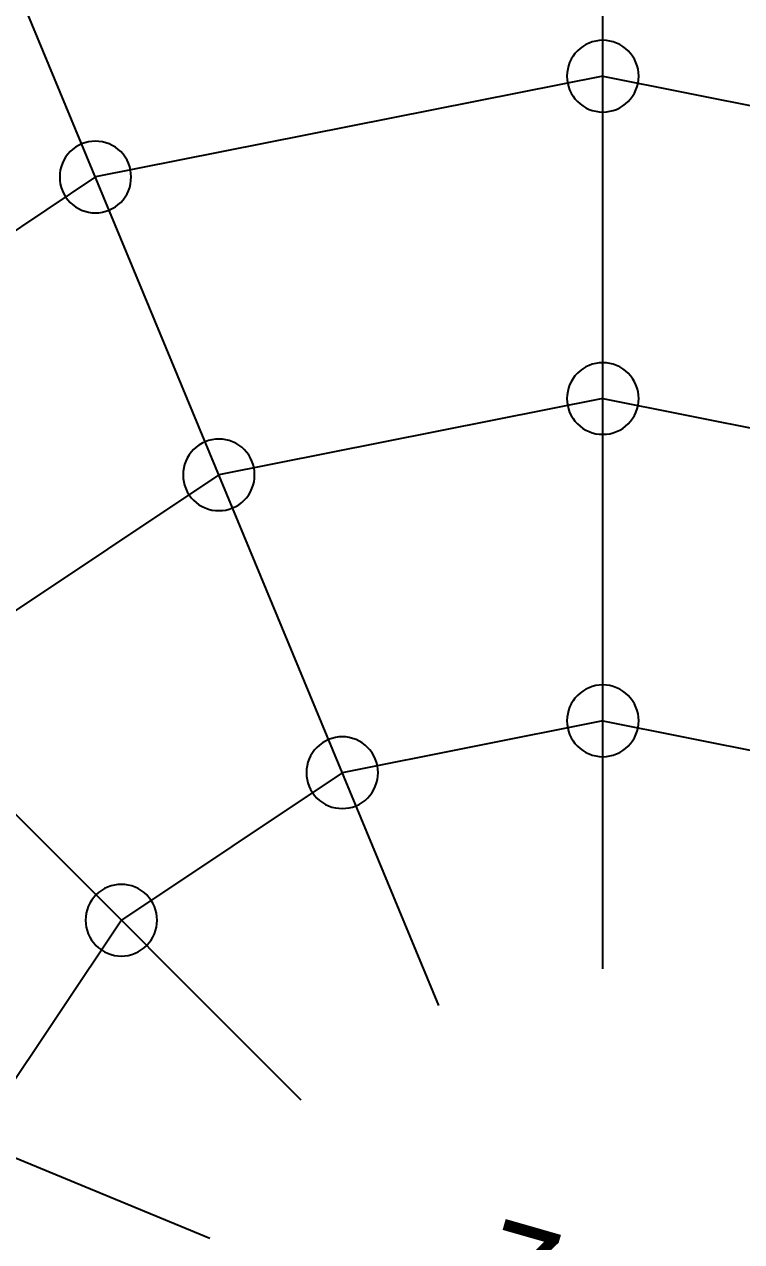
# Model space of a CAD drawing. Header units: metres. Extents: x 0 to 420, y 0 to 297.
# Drawn here: x 125.1 to 154.5, y 178.2 to 228.3 of the extents above; entities that cross this region are included whole.
import ezdxf

# ---------------------------------------------------------------- set-up
doc = ezdxf.new("R2010")
doc.units = ezdxf.units.M

msp = doc.modelspace()

# ---------------------------------------------------------------- linework, layer by layer
for p, q in [((148.83, 189.44), (148.83, 276.95)), ((148.83, 189.44), (148.83, 276.95)), ((142.09, 187.94), (108.54, 268.94)), ((142.09, 187.94), (108.54, 268.94)), ((142.09, 187.94), (108.54, 268.94)), ((142.09, 187.94), (108.54, 268.94)), ((136.44, 184.05), (74.38, 246.11)), ((136.44, 184.05), (74.38, 246.11)), ((148.83, 226.15), (127.98, 222.01)), ((148.83, 226.15), (127.98, 222.01)), ((148.83, 226.15), (169.69, 222.01)), ((127.98, 222.01), (110.3, 210.19)), ((127.98, 222.01), (110.3, 210.19)), ((148.83, 212.9), (133.05, 209.76)), ((148.83, 212.9), (133.05, 209.76)), ((148.83, 212.9), (164.61, 209.76)), ((132.68, 178.35), (51.56, 211.95)), ((132.68, 178.35), (51.56, 211.95)), ((133.05, 209.76), (119.67, 200.82)), ((133.05, 209.76), (119.67, 200.82)), ((148.83, 199.64), (138.12, 197.51)), ((148.83, 199.64), (138.12, 197.51)), ((148.83, 199.64), (159.54, 197.51)), ((138.12, 197.51), (129.05, 191.45)), ((138.12, 197.51), (129.05, 191.45)), ((129.05, 191.45), (122.98, 182.37)), ((129.05, 191.45), (122.98, 182.37))]:
    msp.add_line(p, q)
for points in [[(150.31, 226.15), (150.3, 226.3), (150.28, 226.44), (150.24, 226.58), (150.19, 226.72), (150.13, 226.85), (150.06, 226.97), (149.97, 227.09), (149.87, 227.19), (149.77, 227.29), (149.65, 227.38), (149.53, 227.45), (149.4, 227.51), (149.26, 227.56), (149.12, 227.6), (148.98, 227.62), (148.83, 227.63), (148.69, 227.62), (148.54, 227.6), (148.4, 227.56), (148.27, 227.51), (148.14, 227.45), (148.01, 227.38), (147.9, 227.29), (147.79, 227.19), (147.69, 227.09), (147.61, 226.97), (147.53, 226.85), (147.47, 226.72), (147.42, 226.58), (147.39, 226.44), (147.37, 226.3), (147.36, 226.15), (147.37, 226.01), (147.39, 225.87), (147.42, 225.73), (147.47, 225.59), (147.53, 225.46), (147.61, 225.33), (147.69, 225.22), (147.79, 225.11), (147.9, 225.01), (148.01, 224.93), (148.14, 224.85), (148.27, 224.79), (148.4, 224.74), (148.54, 224.71), (148.69, 224.69), (148.83, 224.68), (148.98, 224.69), (149.12, 224.71), (149.26, 224.74), (149.4, 224.79), (149.53, 224.85), (149.65, 224.93), (149.77, 225.01), (149.87, 225.11), (149.97, 225.22), (150.06, 225.33), (150.13, 225.46), (150.19, 225.59), (150.24, 225.73), (150.28, 225.87), (150.3, 226.01), (150.31, 226.15)], [(150.31, 226.15), (150.3, 226.3), (150.28, 226.44), (150.24, 226.58), (150.19, 226.72), (150.13, 226.85), (150.06, 226.97), (149.97, 227.09), (149.87, 227.19), (149.77, 227.29), (149.65, 227.38), (149.53, 227.45), (149.4, 227.51), (149.26, 227.56), (149.12, 227.6), (148.98, 227.62), (148.83, 227.63), (148.69, 227.62), (148.54, 227.6), (148.4, 227.56), (148.27, 227.51), (148.14, 227.45), (148.01, 227.38), (147.9, 227.29), (147.79, 227.19), (147.69, 227.09), (147.61, 226.97), (147.53, 226.85), (147.47, 226.72), (147.42, 226.58), (147.39, 226.44), (147.37, 226.3), (147.36, 226.15), (147.37, 226.01), (147.39, 225.87), (147.42, 225.73), (147.47, 225.59), (147.53, 225.46), (147.61, 225.33), (147.69, 225.22), (147.79, 225.11), (147.9, 225.01), (148.01, 224.93), (148.14, 224.85), (148.27, 224.79), (148.4, 224.74), (148.54, 224.71), (148.69, 224.69), (148.83, 224.68), (148.98, 224.69), (149.12, 224.71), (149.26, 224.74), (149.4, 224.79), (149.53, 224.85), (149.65, 224.93), (149.77, 225.01), (149.87, 225.11), (149.97, 225.22), (150.06, 225.33), (150.13, 225.46), (150.19, 225.59), (150.24, 225.73), (150.28, 225.87), (150.3, 226.01), (150.31, 226.15)], [(150.31, 226.15), (150.3, 226.3), (150.28, 226.44), (150.24, 226.58), (150.19, 226.72), (150.13, 226.85), (150.06, 226.97), (149.97, 227.09), (149.87, 227.19), (149.77, 227.29), (149.65, 227.38), (149.53, 227.45), (149.4, 227.51), (149.26, 227.56), (149.12, 227.6), (148.98, 227.62), (148.83, 227.63), (148.69, 227.62), (148.54, 227.6), (148.4, 227.56), (148.27, 227.51), (148.14, 227.45), (148.01, 227.38), (147.9, 227.29), (147.79, 227.19), (147.69, 227.09), (147.61, 226.97), (147.53, 226.85), (147.47, 226.72), (147.42, 226.58), (147.39, 226.44), (147.37, 226.3), (147.36, 226.15), (147.37, 226.01), (147.39, 225.87), (147.42, 225.73), (147.47, 225.59), (147.53, 225.46), (147.61, 225.33), (147.69, 225.22), (147.79, 225.11), (147.9, 225.01), (148.01, 224.93), (148.14, 224.85), (148.27, 224.79), (148.4, 224.74), (148.54, 224.71), (148.69, 224.69), (148.83, 224.68), (148.98, 224.69), (149.12, 224.71), (149.26, 224.74), (149.4, 224.79), (149.53, 224.85), (149.65, 224.93), (149.77, 225.01), (149.87, 225.11), (149.97, 225.22), (150.06, 225.33), (150.13, 225.46), (150.19, 225.59), (150.24, 225.73), (150.28, 225.87), (150.3, 226.01), (150.31, 226.15)], [(150.31, 226.15), (150.3, 226.3), (150.28, 226.44), (150.24, 226.58), (150.19, 226.72), (150.13, 226.85), (150.06, 226.97), (149.97, 227.09), (149.87, 227.19), (149.77, 227.29), (149.65, 227.38), (149.53, 227.45), (149.4, 227.51), (149.26, 227.56), (149.12, 227.6), (148.98, 227.62), (148.83, 227.63), (148.69, 227.62), (148.54, 227.6), (148.4, 227.56), (148.27, 227.51), (148.14, 227.45), (148.01, 227.38), (147.9, 227.29), (147.79, 227.19), (147.69, 227.09), (147.61, 226.97), (147.53, 226.85), (147.47, 226.72), (147.42, 226.58), (147.39, 226.44), (147.37, 226.3), (147.36, 226.15), (147.37, 226.01), (147.39, 225.87), (147.42, 225.73), (147.47, 225.59), (147.53, 225.46), (147.61, 225.33), (147.69, 225.22), (147.79, 225.11), (147.9, 225.01), (148.01, 224.93), (148.14, 224.85), (148.27, 224.79), (148.4, 224.74), (148.54, 224.71), (148.69, 224.69), (148.83, 224.68), (148.98, 224.69), (149.12, 224.71), (149.26, 224.74), (149.4, 224.79), (149.53, 224.85), (149.65, 224.93), (149.77, 225.01), (149.87, 225.11), (149.97, 225.22), (150.06, 225.33), (150.13, 225.46), (150.19, 225.59), (150.24, 225.73), (150.28, 225.87), (150.3, 226.01), (150.31, 226.15)], [(129.45, 222.01), (129.44, 222.15), (129.42, 222.29), (129.39, 222.43), (129.34, 222.57), (129.28, 222.7), (129.2, 222.82), (129.12, 222.94), (129.02, 223.05), (128.91, 223.14), (128.8, 223.23), (128.67, 223.3), (128.54, 223.37), (128.41, 223.41), (128.27, 223.45), (128.12, 223.47), (127.98, 223.48), (127.83, 223.47), (127.69, 223.45), (127.55, 223.41), (127.41, 223.37), (127.28, 223.3), (127.16, 223.23), (127.04, 223.14), (126.94, 223.05), (126.84, 222.94), (126.75, 222.82), (126.68, 222.7), (126.62, 222.57), (126.57, 222.43), (126.53, 222.29), (126.51, 222.15), (126.51, 222.01), (126.51, 221.86), (126.53, 221.72), (126.57, 221.58), (126.62, 221.44), (126.68, 221.31), (126.75, 221.19), (126.84, 221.07), (126.94, 220.96), (127.04, 220.87), (127.16, 220.78), (127.28, 220.71), (127.41, 220.64), (127.55, 220.6), (127.69, 220.56), (127.83, 220.54), (127.98, 220.53), (128.12, 220.54), (128.27, 220.56), (128.41, 220.6), (128.54, 220.64), (128.67, 220.71), (128.8, 220.78), (128.91, 220.87), (129.02, 220.96), (129.12, 221.07), (129.2, 221.19), (129.28, 221.31), (129.34, 221.44), (129.39, 221.58), (129.42, 221.72), (129.44, 221.86), (129.45, 222.01)], [(129.45, 222.01), (129.44, 222.15), (129.42, 222.29), (129.39, 222.43), (129.34, 222.57), (129.28, 222.7), (129.2, 222.82), (129.12, 222.94), (129.02, 223.05), (128.91, 223.14), (128.8, 223.23), (128.67, 223.3), (128.54, 223.37), (128.41, 223.41), (128.27, 223.45), (128.12, 223.47), (127.98, 223.48), (127.83, 223.47), (127.69, 223.45), (127.55, 223.41), (127.41, 223.37), (127.28, 223.3), (127.16, 223.23), (127.04, 223.14), (126.94, 223.05), (126.84, 222.94), (126.75, 222.82), (126.68, 222.7), (126.62, 222.57), (126.57, 222.43), (126.53, 222.29), (126.51, 222.15), (126.51, 222.01), (126.51, 221.86), (126.53, 221.72), (126.57, 221.58), (126.62, 221.44), (126.68, 221.31), (126.75, 221.19), (126.84, 221.07), (126.94, 220.96), (127.04, 220.87), (127.16, 220.78), (127.28, 220.71), (127.41, 220.64), (127.55, 220.6), (127.69, 220.56), (127.83, 220.54), (127.98, 220.53), (128.12, 220.54), (128.27, 220.56), (128.41, 220.6), (128.54, 220.64), (128.67, 220.71), (128.8, 220.78), (128.91, 220.87), (129.02, 220.96), (129.12, 221.07), (129.2, 221.19), (129.28, 221.31), (129.34, 221.44), (129.39, 221.58), (129.42, 221.72), (129.44, 221.86), (129.45, 222.01)], [(129.45, 222.01), (129.44, 222.15), (129.42, 222.29), (129.39, 222.43), (129.34, 222.57), (129.28, 222.7), (129.2, 222.82), (129.12, 222.94), (129.02, 223.05), (128.91, 223.14), (128.8, 223.23), (128.67, 223.3), (128.54, 223.37), (128.41, 223.41), (128.27, 223.45), (128.12, 223.47), (127.98, 223.48), (127.83, 223.47), (127.69, 223.45), (127.55, 223.41), (127.41, 223.37), (127.28, 223.3), (127.16, 223.23), (127.04, 223.14), (126.94, 223.05), (126.84, 222.94), (126.75, 222.82), (126.68, 222.7), (126.62, 222.57), (126.57, 222.43), (126.53, 222.29), (126.51, 222.15), (126.51, 222.01), (126.51, 221.86), (126.53, 221.72), (126.57, 221.58), (126.62, 221.44), (126.68, 221.31), (126.75, 221.19), (126.84, 221.07), (126.94, 220.96), (127.04, 220.87), (127.16, 220.78), (127.28, 220.71), (127.41, 220.64), (127.55, 220.6), (127.69, 220.56), (127.83, 220.54), (127.98, 220.53), (128.12, 220.54), (128.27, 220.56), (128.41, 220.6), (128.54, 220.64), (128.67, 220.71), (128.8, 220.78), (128.91, 220.87), (129.02, 220.96), (129.12, 221.07), (129.2, 221.19), (129.28, 221.31), (129.34, 221.44), (129.39, 221.58), (129.42, 221.72), (129.44, 221.86), (129.45, 222.01)], [(129.45, 222.01), (129.44, 222.15), (129.42, 222.29), (129.39, 222.43), (129.34, 222.57), (129.28, 222.7), (129.2, 222.82), (129.12, 222.94), (129.02, 223.05), (128.91, 223.14), (128.8, 223.23), (128.67, 223.3), (128.54, 223.37), (128.41, 223.41), (128.27, 223.45), (128.12, 223.47), (127.98, 223.48), (127.83, 223.47), (127.69, 223.45), (127.55, 223.41), (127.41, 223.37), (127.28, 223.3), (127.16, 223.23), (127.04, 223.14), (126.94, 223.05), (126.84, 222.94), (126.75, 222.82), (126.68, 222.7), (126.62, 222.57), (126.57, 222.43), (126.53, 222.29), (126.51, 222.15), (126.51, 222.01), (126.51, 221.86), (126.53, 221.72), (126.57, 221.58), (126.62, 221.44), (126.68, 221.31), (126.75, 221.19), (126.84, 221.07), (126.94, 220.96), (127.04, 220.87), (127.16, 220.78), (127.28, 220.71), (127.41, 220.64), (127.55, 220.6), (127.69, 220.56), (127.83, 220.54), (127.98, 220.53), (128.12, 220.54), (128.27, 220.56), (128.41, 220.6), (128.54, 220.64), (128.67, 220.71), (128.8, 220.78), (128.91, 220.87), (129.02, 220.96), (129.12, 221.07), (129.2, 221.19), (129.28, 221.31), (129.34, 221.44), (129.39, 221.58), (129.42, 221.72), (129.44, 221.86), (129.45, 222.01)], [(129.45, 222.01), (129.44, 222.15), (129.42, 222.29), (129.39, 222.43), (129.34, 222.57), (129.28, 222.7), (129.2, 222.82), (129.12, 222.94), (129.02, 223.05), (128.91, 223.14), (128.8, 223.23), (128.67, 223.3), (128.54, 223.37), (128.41, 223.41), (128.27, 223.45), (128.12, 223.47), (127.98, 223.48), (127.83, 223.47), (127.69, 223.45), (127.55, 223.41), (127.41, 223.37), (127.28, 223.3), (127.16, 223.23), (127.04, 223.14), (126.94, 223.05), (126.84, 222.94), (126.75, 222.82), (126.68, 222.7), (126.62, 222.57), (126.57, 222.43), (126.53, 222.29), (126.51, 222.15), (126.51, 222.01), (126.51, 221.86), (126.53, 221.72), (126.57, 221.58), (126.62, 221.44), (126.68, 221.31), (126.75, 221.19), (126.84, 221.07), (126.94, 220.96), (127.04, 220.87), (127.16, 220.78), (127.28, 220.71), (127.41, 220.64), (127.55, 220.6), (127.69, 220.56), (127.83, 220.54), (127.98, 220.53), (128.12, 220.54), (128.27, 220.56), (128.41, 220.6), (128.54, 220.64), (128.67, 220.71), (128.8, 220.78), (128.91, 220.87), (129.02, 220.96), (129.12, 221.07), (129.2, 221.19), (129.28, 221.31), (129.34, 221.44), (129.39, 221.58), (129.42, 221.72), (129.44, 221.86), (129.45, 222.01)], [(129.45, 222.01), (129.44, 222.15), (129.42, 222.29), (129.39, 222.43), (129.34, 222.57), (129.28, 222.7), (129.2, 222.82), (129.12, 222.94), (129.02, 223.05), (128.91, 223.14), (128.8, 223.23), (128.67, 223.3), (128.54, 223.37), (128.41, 223.41), (128.27, 223.45), (128.12, 223.47), (127.98, 223.48), (127.83, 223.47), (127.69, 223.45), (127.55, 223.41), (127.41, 223.37), (127.28, 223.3), (127.16, 223.23), (127.04, 223.14), (126.94, 223.05), (126.84, 222.94), (126.75, 222.82), (126.68, 222.7), (126.62, 222.57), (126.57, 222.43), (126.53, 222.29), (126.51, 222.15), (126.51, 222.01), (126.51, 221.86), (126.53, 221.72), (126.57, 221.58), (126.62, 221.44), (126.68, 221.31), (126.75, 221.19), (126.84, 221.07), (126.94, 220.96), (127.04, 220.87), (127.16, 220.78), (127.28, 220.71), (127.41, 220.64), (127.55, 220.6), (127.69, 220.56), (127.83, 220.54), (127.98, 220.53), (128.12, 220.54), (128.27, 220.56), (128.41, 220.6), (128.54, 220.64), (128.67, 220.71), (128.8, 220.78), (128.91, 220.87), (129.02, 220.96), (129.12, 221.07), (129.2, 221.19), (129.28, 221.31), (129.34, 221.44), (129.39, 221.58), (129.42, 221.72), (129.44, 221.86), (129.45, 222.01)], [(129.45, 222.01), (129.44, 222.15), (129.42, 222.29), (129.39, 222.43), (129.34, 222.57), (129.28, 222.7), (129.2, 222.82), (129.12, 222.94), (129.02, 223.05), (128.91, 223.14), (128.8, 223.23), (128.67, 223.3), (128.54, 223.37), (128.41, 223.41), (128.27, 223.45), (128.12, 223.47), (127.98, 223.48), (127.83, 223.47), (127.69, 223.45), (127.55, 223.41), (127.41, 223.37), (127.28, 223.3), (127.16, 223.23), (127.04, 223.14), (126.94, 223.05), (126.84, 222.94), (126.75, 222.82), (126.68, 222.7), (126.62, 222.57), (126.57, 222.43), (126.53, 222.29), (126.51, 222.15), (126.51, 222.01), (126.51, 221.86), (126.53, 221.72), (126.57, 221.58), (126.62, 221.44), (126.68, 221.31), (126.75, 221.19), (126.84, 221.07), (126.94, 220.96), (127.04, 220.87), (127.16, 220.78), (127.28, 220.71), (127.41, 220.64), (127.55, 220.6), (127.69, 220.56), (127.83, 220.54), (127.98, 220.53), (128.12, 220.54), (128.27, 220.56), (128.41, 220.6), (128.54, 220.64), (128.67, 220.71), (128.8, 220.78), (128.91, 220.87), (129.02, 220.96), (129.12, 221.07), (129.2, 221.19), (129.28, 221.31), (129.34, 221.44), (129.39, 221.58), (129.42, 221.72), (129.44, 221.86), (129.45, 222.01)], [(129.45, 222.01), (129.44, 222.15), (129.42, 222.29), (129.39, 222.43), (129.34, 222.57), (129.28, 222.7), (129.2, 222.82), (129.12, 222.94), (129.02, 223.05), (128.91, 223.14), (128.8, 223.23), (128.67, 223.3), (128.54, 223.37), (128.41, 223.41), (128.27, 223.45), (128.12, 223.47), (127.98, 223.48), (127.83, 223.47), (127.69, 223.45), (127.55, 223.41), (127.41, 223.37), (127.28, 223.3), (127.16, 223.23), (127.04, 223.14), (126.94, 223.05), (126.84, 222.94), (126.75, 222.82), (126.68, 222.7), (126.62, 222.57), (126.57, 222.43), (126.53, 222.29), (126.51, 222.15), (126.51, 222.01), (126.51, 221.86), (126.53, 221.72), (126.57, 221.58), (126.62, 221.44), (126.68, 221.31), (126.75, 221.19), (126.84, 221.07), (126.94, 220.96), (127.04, 220.87), (127.16, 220.78), (127.28, 220.71), (127.41, 220.64), (127.55, 220.6), (127.69, 220.56), (127.83, 220.54), (127.98, 220.53), (128.12, 220.54), (128.27, 220.56), (128.41, 220.6), (128.54, 220.64), (128.67, 220.71), (128.8, 220.78), (128.91, 220.87), (129.02, 220.96), (129.12, 221.07), (129.2, 221.19), (129.28, 221.31), (129.34, 221.44), (129.39, 221.58), (129.42, 221.72), (129.44, 221.86), (129.45, 222.01)], [(150.31, 212.9), (150.3, 213.04), (150.28, 213.19), (150.24, 213.33), (150.19, 213.46), (150.13, 213.59), (150.06, 213.72), (149.97, 213.83), (149.87, 213.94), (149.77, 214.04), (149.65, 214.12), (149.53, 214.2), (149.4, 214.26), (149.26, 214.31), (149.12, 214.34), (148.98, 214.36), (148.83, 214.37), (148.69, 214.36), (148.54, 214.34), (148.4, 214.31), (148.27, 214.26), (148.14, 214.2), (148.01, 214.12), (147.9, 214.04), (147.79, 213.94), (147.69, 213.83), (147.61, 213.72), (147.53, 213.59), (147.47, 213.46), (147.42, 213.33), (147.39, 213.19), (147.37, 213.04), (147.36, 212.9), (147.37, 212.75), (147.39, 212.61), (147.42, 212.47), (147.47, 212.33), (147.53, 212.2), (147.61, 212.08), (147.69, 211.96), (147.79, 211.86), (147.9, 211.76), (148.01, 211.67), (148.14, 211.6), (148.27, 211.54), (148.4, 211.49), (148.54, 211.45), (148.69, 211.43), (148.83, 211.43), (148.98, 211.43), (149.12, 211.45), (149.26, 211.49), (149.4, 211.54), (149.53, 211.6), (149.65, 211.67), (149.77, 211.76), (149.87, 211.86), (149.97, 211.96), (150.06, 212.08), (150.13, 212.2), (150.19, 212.33), (150.24, 212.47), (150.28, 212.61), (150.3, 212.75), (150.31, 212.9)], [(150.31, 212.9), (150.3, 213.04), (150.28, 213.19), (150.24, 213.33), (150.19, 213.46), (150.13, 213.59), (150.06, 213.72), (149.97, 213.83), (149.87, 213.94), (149.77, 214.04), (149.65, 214.12), (149.53, 214.2), (149.4, 214.26), (149.26, 214.31), (149.12, 214.34), (148.98, 214.36), (148.83, 214.37), (148.69, 214.36), (148.54, 214.34), (148.4, 214.31), (148.27, 214.26), (148.14, 214.2), (148.01, 214.12), (147.9, 214.04), (147.79, 213.94), (147.69, 213.83), (147.61, 213.72), (147.53, 213.59), (147.47, 213.46), (147.42, 213.33), (147.39, 213.19), (147.37, 213.04), (147.36, 212.9), (147.37, 212.75), (147.39, 212.61), (147.42, 212.47), (147.47, 212.33), (147.53, 212.2), (147.61, 212.08), (147.69, 211.96), (147.79, 211.86), (147.9, 211.76), (148.01, 211.67), (148.14, 211.6), (148.27, 211.54), (148.4, 211.49), (148.54, 211.45), (148.69, 211.43), (148.83, 211.43), (148.98, 211.43), (149.12, 211.45), (149.26, 211.49), (149.4, 211.54), (149.53, 211.6), (149.65, 211.67), (149.77, 211.76), (149.87, 211.86), (149.97, 211.96), (150.06, 212.08), (150.13, 212.2), (150.19, 212.33), (150.24, 212.47), (150.28, 212.61), (150.3, 212.75), (150.31, 212.9)], [(150.31, 212.9), (150.3, 213.04), (150.28, 213.19), (150.24, 213.33), (150.19, 213.46), (150.13, 213.59), (150.06, 213.72), (149.97, 213.83), (149.87, 213.94), (149.77, 214.04), (149.65, 214.12), (149.53, 214.2), (149.4, 214.26), (149.26, 214.31), (149.12, 214.34), (148.98, 214.36), (148.83, 214.37), (148.69, 214.36), (148.54, 214.34), (148.4, 214.31), (148.27, 214.26), (148.14, 214.2), (148.01, 214.12), (147.9, 214.04), (147.79, 213.94), (147.69, 213.83), (147.61, 213.72), (147.53, 213.59), (147.47, 213.46), (147.42, 213.33), (147.39, 213.19), (147.37, 213.04), (147.36, 212.9), (147.37, 212.75), (147.39, 212.61), (147.42, 212.47), (147.47, 212.33), (147.53, 212.2), (147.61, 212.08), (147.69, 211.96), (147.79, 211.86), (147.9, 211.76), (148.01, 211.67), (148.14, 211.6), (148.27, 211.54), (148.4, 211.49), (148.54, 211.45), (148.69, 211.43), (148.83, 211.43), (148.98, 211.43), (149.12, 211.45), (149.26, 211.49), (149.4, 211.54), (149.53, 211.6), (149.65, 211.67), (149.77, 211.76), (149.87, 211.86), (149.97, 211.96), (150.06, 212.08), (150.13, 212.2), (150.19, 212.33), (150.24, 212.47), (150.28, 212.61), (150.3, 212.75), (150.31, 212.9)], [(150.31, 212.9), (150.3, 213.04), (150.28, 213.19), (150.24, 213.33), (150.19, 213.46), (150.13, 213.59), (150.06, 213.72), (149.97, 213.83), (149.87, 213.94), (149.77, 214.04), (149.65, 214.12), (149.53, 214.2), (149.4, 214.26), (149.26, 214.31), (149.12, 214.34), (148.98, 214.36), (148.83, 214.37), (148.69, 214.36), (148.54, 214.34), (148.4, 214.31), (148.27, 214.26), (148.14, 214.2), (148.01, 214.12), (147.9, 214.04), (147.79, 213.94), (147.69, 213.83), (147.61, 213.72), (147.53, 213.59), (147.47, 213.46), (147.42, 213.33), (147.39, 213.19), (147.37, 213.04), (147.36, 212.9), (147.37, 212.75), (147.39, 212.61), (147.42, 212.47), (147.47, 212.33), (147.53, 212.2), (147.61, 212.08), (147.69, 211.96), (147.79, 211.86), (147.9, 211.76), (148.01, 211.67), (148.14, 211.6), (148.27, 211.54), (148.4, 211.49), (148.54, 211.45), (148.69, 211.43), (148.83, 211.43), (148.98, 211.43), (149.12, 211.45), (149.26, 211.49), (149.4, 211.54), (149.53, 211.6), (149.65, 211.67), (149.77, 211.76), (149.87, 211.86), (149.97, 211.96), (150.06, 212.08), (150.13, 212.2), (150.19, 212.33), (150.24, 212.47), (150.28, 212.61), (150.3, 212.75), (150.31, 212.9)], [(150.31, 212.9), (150.3, 213.04), (150.28, 213.19), (150.24, 213.33), (150.19, 213.46), (150.13, 213.59), (150.06, 213.72), (149.97, 213.83), (149.87, 213.94), (149.77, 214.04), (149.65, 214.12), (149.53, 214.2), (149.4, 214.26), (149.26, 214.31), (149.12, 214.34), (148.98, 214.36), (148.83, 214.37), (148.69, 214.36), (148.54, 214.34), (148.4, 214.31), (148.27, 214.26), (148.14, 214.2), (148.01, 214.12), (147.9, 214.04), (147.79, 213.94), (147.69, 213.83), (147.61, 213.72), (147.53, 213.59), (147.47, 213.46), (147.42, 213.33), (147.39, 213.19), (147.37, 213.04), (147.36, 212.9), (147.37, 212.75), (147.39, 212.61), (147.42, 212.47), (147.47, 212.33), (147.53, 212.2), (147.61, 212.08), (147.69, 211.96), (147.79, 211.86), (147.9, 211.76), (148.01, 211.67), (148.14, 211.6), (148.27, 211.54), (148.4, 211.49), (148.54, 211.45), (148.69, 211.43), (148.83, 211.43), (148.98, 211.43), (149.12, 211.45), (149.26, 211.49), (149.4, 211.54), (149.53, 211.6), (149.65, 211.67), (149.77, 211.76), (149.87, 211.86), (149.97, 211.96), (150.06, 212.08), (150.13, 212.2), (150.19, 212.33), (150.24, 212.47), (150.28, 212.61), (150.3, 212.75), (150.31, 212.9)], [(150.31, 212.9), (150.3, 213.04), (150.28, 213.19), (150.24, 213.33), (150.19, 213.46), (150.13, 213.59), (150.06, 213.72), (149.97, 213.83), (149.87, 213.94), (149.77, 214.04), (149.65, 214.12), (149.53, 214.2), (149.4, 214.26), (149.26, 214.31), (149.12, 214.34), (148.98, 214.36), (148.83, 214.37), (148.69, 214.36), (148.54, 214.34), (148.4, 214.31), (148.27, 214.26), (148.14, 214.2), (148.01, 214.12), (147.9, 214.04), (147.79, 213.94), (147.69, 213.83), (147.61, 213.72), (147.53, 213.59), (147.47, 213.46), (147.42, 213.33), (147.39, 213.19), (147.37, 213.04), (147.36, 212.9), (147.37, 212.75), (147.39, 212.61), (147.42, 212.47), (147.47, 212.33), (147.53, 212.2), (147.61, 212.08), (147.69, 211.96), (147.79, 211.86), (147.9, 211.76), (148.01, 211.67), (148.14, 211.6), (148.27, 211.54), (148.4, 211.49), (148.54, 211.45), (148.69, 211.43), (148.83, 211.43), (148.98, 211.43), (149.12, 211.45), (149.26, 211.49), (149.4, 211.54), (149.53, 211.6), (149.65, 211.67), (149.77, 211.76), (149.87, 211.86), (149.97, 211.96), (150.06, 212.08), (150.13, 212.2), (150.19, 212.33), (150.24, 212.47), (150.28, 212.61), (150.3, 212.75), (150.31, 212.9)], [(134.52, 209.76), (134.52, 209.9), (134.5, 210.05), (134.46, 210.19), (134.41, 210.32), (134.35, 210.45), (134.28, 210.58), (134.19, 210.69), (134.09, 210.8), (133.99, 210.9), (133.87, 210.98), (133.75, 211.06), (133.61, 211.12), (133.48, 211.17), (133.34, 211.2), (133.2, 211.22), (133.05, 211.23), (132.91, 211.22), (132.76, 211.2), (132.62, 211.17), (132.49, 211.12), (132.36, 211.06), (132.23, 210.98), (132.12, 210.9), (132.01, 210.8), (131.91, 210.69), (131.83, 210.58), (131.75, 210.45), (131.69, 210.32), (131.64, 210.19), (131.61, 210.05), (131.59, 209.9), (131.58, 209.76), (131.59, 209.61), (131.61, 209.47), (131.64, 209.33), (131.69, 209.2), (131.75, 209.06), (131.83, 208.94), (131.91, 208.82), (132.01, 208.72), (132.12, 208.62), (132.23, 208.53), (132.36, 208.46), (132.49, 208.4), (132.62, 208.35), (132.76, 208.31), (132.91, 208.29), (133.05, 208.29), (133.2, 208.29), (133.34, 208.31), (133.48, 208.35), (133.61, 208.4), (133.75, 208.46), (133.87, 208.53), (133.99, 208.62), (134.09, 208.72), (134.19, 208.82), (134.28, 208.94), (134.35, 209.06), (134.41, 209.2), (134.46, 209.33), (134.5, 209.47), (134.52, 209.61), (134.52, 209.76)], [(134.52, 209.76), (134.52, 209.9), (134.5, 210.05), (134.46, 210.19), (134.41, 210.32), (134.35, 210.45), (134.28, 210.58), (134.19, 210.69), (134.09, 210.8), (133.99, 210.9), (133.87, 210.98), (133.75, 211.06), (133.61, 211.12), (133.48, 211.17), (133.34, 211.2), (133.2, 211.22), (133.05, 211.23), (132.91, 211.22), (132.76, 211.2), (132.62, 211.17), (132.49, 211.12), (132.36, 211.06), (132.23, 210.98), (132.12, 210.9), (132.01, 210.8), (131.91, 210.69), (131.83, 210.58), (131.75, 210.45), (131.69, 210.32), (131.64, 210.19), (131.61, 210.05), (131.59, 209.9), (131.58, 209.76), (131.59, 209.61), (131.61, 209.47), (131.64, 209.33), (131.69, 209.2), (131.75, 209.06), (131.83, 208.94), (131.91, 208.82), (132.01, 208.72), (132.12, 208.62), (132.23, 208.53), (132.36, 208.46), (132.49, 208.4), (132.62, 208.35), (132.76, 208.31), (132.91, 208.29), (133.05, 208.29), (133.2, 208.29), (133.34, 208.31), (133.48, 208.35), (133.61, 208.4), (133.75, 208.46), (133.87, 208.53), (133.99, 208.62), (134.09, 208.72), (134.19, 208.82), (134.28, 208.94), (134.35, 209.06), (134.41, 209.2), (134.46, 209.33), (134.5, 209.47), (134.52, 209.61), (134.52, 209.76)], [(134.52, 209.76), (134.52, 209.9), (134.5, 210.05), (134.46, 210.19), (134.41, 210.32), (134.35, 210.45), (134.28, 210.58), (134.19, 210.69), (134.09, 210.8), (133.99, 210.9), (133.87, 210.98), (133.75, 211.06), (133.61, 211.12), (133.48, 211.17), (133.34, 211.2), (133.2, 211.22), (133.05, 211.23), (132.91, 211.22), (132.76, 211.2), (132.62, 211.17), (132.49, 211.12), (132.36, 211.06), (132.23, 210.98), (132.12, 210.9), (132.01, 210.8), (131.91, 210.69), (131.83, 210.58), (131.75, 210.45), (131.69, 210.32), (131.64, 210.19), (131.61, 210.05), (131.59, 209.9), (131.58, 209.76), (131.59, 209.61), (131.61, 209.47), (131.64, 209.33), (131.69, 209.2), (131.75, 209.06), (131.83, 208.94), (131.91, 208.82), (132.01, 208.72), (132.12, 208.62), (132.23, 208.53), (132.36, 208.46), (132.49, 208.4), (132.62, 208.35), (132.76, 208.31), (132.91, 208.29), (133.05, 208.29), (133.2, 208.29), (133.34, 208.31), (133.48, 208.35), (133.61, 208.4), (133.75, 208.46), (133.87, 208.53), (133.99, 208.62), (134.09, 208.72), (134.19, 208.82), (134.28, 208.94), (134.35, 209.06), (134.41, 209.2), (134.46, 209.33), (134.5, 209.47), (134.52, 209.61), (134.52, 209.76)], [(134.52, 209.76), (134.52, 209.9), (134.5, 210.05), (134.46, 210.19), (134.41, 210.32), (134.35, 210.45), (134.28, 210.58), (134.19, 210.69), (134.09, 210.8), (133.99, 210.9), (133.87, 210.98), (133.75, 211.06), (133.61, 211.12), (133.48, 211.17), (133.34, 211.2), (133.2, 211.22), (133.05, 211.23), (132.91, 211.22), (132.76, 211.2), (132.62, 211.17), (132.49, 211.12), (132.36, 211.06), (132.23, 210.98), (132.12, 210.9), (132.01, 210.8), (131.91, 210.69), (131.83, 210.58), (131.75, 210.45), (131.69, 210.32), (131.64, 210.19), (131.61, 210.05), (131.59, 209.9), (131.58, 209.76), (131.59, 209.61), (131.61, 209.47), (131.64, 209.33), (131.69, 209.2), (131.75, 209.06), (131.83, 208.94), (131.91, 208.82), (132.01, 208.72), (132.12, 208.62), (132.23, 208.53), (132.36, 208.46), (132.49, 208.4), (132.62, 208.35), (132.76, 208.31), (132.91, 208.29), (133.05, 208.29), (133.2, 208.29), (133.34, 208.31), (133.48, 208.35), (133.61, 208.4), (133.75, 208.46), (133.87, 208.53), (133.99, 208.62), (134.09, 208.72), (134.19, 208.82), (134.28, 208.94), (134.35, 209.06), (134.41, 209.2), (134.46, 209.33), (134.5, 209.47), (134.52, 209.61), (134.52, 209.76)], [(134.52, 209.76), (134.52, 209.9), (134.5, 210.05), (134.46, 210.19), (134.41, 210.32), (134.35, 210.45), (134.28, 210.58), (134.19, 210.69), (134.09, 210.8), (133.99, 210.9), (133.87, 210.98), (133.75, 211.06), (133.61, 211.12), (133.48, 211.17), (133.34, 211.2), (133.2, 211.22), (133.05, 211.23), (132.91, 211.22), (132.76, 211.2), (132.62, 211.17), (132.49, 211.12), (132.36, 211.06), (132.23, 210.98), (132.12, 210.9), (132.01, 210.8), (131.91, 210.69), (131.83, 210.58), (131.75, 210.45), (131.69, 210.32), (131.64, 210.19), (131.61, 210.05), (131.59, 209.9), (131.58, 209.76), (131.59, 209.61), (131.61, 209.47), (131.64, 209.33), (131.69, 209.2), (131.75, 209.06), (131.83, 208.94), (131.91, 208.82), (132.01, 208.72), (132.12, 208.62), (132.23, 208.53), (132.36, 208.46), (132.49, 208.4), (132.62, 208.35), (132.76, 208.31), (132.91, 208.29), (133.05, 208.29), (133.2, 208.29), (133.34, 208.31), (133.48, 208.35), (133.61, 208.4), (133.75, 208.46), (133.87, 208.53), (133.99, 208.62), (134.09, 208.72), (134.19, 208.82), (134.28, 208.94), (134.35, 209.06), (134.41, 209.2), (134.46, 209.33), (134.5, 209.47), (134.52, 209.61), (134.52, 209.76)], [(134.52, 209.76), (134.52, 209.9), (134.5, 210.05), (134.46, 210.19), (134.41, 210.32), (134.35, 210.45), (134.28, 210.58), (134.19, 210.69), (134.09, 210.8), (133.99, 210.9), (133.87, 210.98), (133.75, 211.06), (133.61, 211.12), (133.48, 211.17), (133.34, 211.2), (133.2, 211.22), (133.05, 211.23), (132.91, 211.22), (132.76, 211.2), (132.62, 211.17), (132.49, 211.12), (132.36, 211.06), (132.23, 210.98), (132.12, 210.9), (132.01, 210.8), (131.91, 210.69), (131.83, 210.58), (131.75, 210.45), (131.69, 210.32), (131.64, 210.19), (131.61, 210.05), (131.59, 209.9), (131.58, 209.76), (131.59, 209.61), (131.61, 209.47), (131.64, 209.33), (131.69, 209.2), (131.75, 209.06), (131.83, 208.94), (131.91, 208.82), (132.01, 208.72), (132.12, 208.62), (132.23, 208.53), (132.36, 208.46), (132.49, 208.4), (132.62, 208.35), (132.76, 208.31), (132.91, 208.29), (133.05, 208.29), (133.2, 208.29), (133.34, 208.31), (133.48, 208.35), (133.61, 208.4), (133.75, 208.46), (133.87, 208.53), (133.99, 208.62), (134.09, 208.72), (134.19, 208.82), (134.28, 208.94), (134.35, 209.06), (134.41, 209.2), (134.46, 209.33), (134.5, 209.47), (134.52, 209.61), (134.52, 209.76)], [(134.52, 209.76), (134.52, 209.9), (134.5, 210.05), (134.46, 210.19), (134.41, 210.32), (134.35, 210.45), (134.28, 210.58), (134.19, 210.69), (134.09, 210.8), (133.99, 210.9), (133.87, 210.98), (133.75, 211.06), (133.61, 211.12), (133.48, 211.17), (133.34, 211.2), (133.2, 211.22), (133.05, 211.23), (132.91, 211.22), (132.76, 211.2), (132.62, 211.17), (132.49, 211.12), (132.36, 211.06), (132.23, 210.98), (132.12, 210.9), (132.01, 210.8), (131.91, 210.69), (131.83, 210.58), (131.75, 210.45), (131.69, 210.32), (131.64, 210.19), (131.61, 210.05), (131.59, 209.9), (131.58, 209.76), (131.59, 209.61), (131.61, 209.47), (131.64, 209.33), (131.69, 209.2), (131.75, 209.06), (131.83, 208.94), (131.91, 208.82), (132.01, 208.72), (132.12, 208.62), (132.23, 208.53), (132.36, 208.46), (132.49, 208.4), (132.62, 208.35), (132.76, 208.31), (132.91, 208.29), (133.05, 208.29), (133.2, 208.29), (133.34, 208.31), (133.48, 208.35), (133.61, 208.4), (133.75, 208.46), (133.87, 208.53), (133.99, 208.62), (134.09, 208.72), (134.19, 208.82), (134.28, 208.94), (134.35, 209.06), (134.41, 209.2), (134.46, 209.33), (134.5, 209.47), (134.52, 209.61), (134.52, 209.76)], [(134.52, 209.76), (134.52, 209.9), (134.5, 210.05), (134.46, 210.19), (134.41, 210.32), (134.35, 210.45), (134.28, 210.58), (134.19, 210.69), (134.09, 210.8), (133.99, 210.9), (133.87, 210.98), (133.75, 211.06), (133.61, 211.12), (133.48, 211.17), (133.34, 211.2), (133.2, 211.22), (133.05, 211.23), (132.91, 211.22), (132.76, 211.2), (132.62, 211.17), (132.49, 211.12), (132.36, 211.06), (132.23, 210.98), (132.12, 210.9), (132.01, 210.8), (131.91, 210.69), (131.83, 210.58), (131.75, 210.45), (131.69, 210.32), (131.64, 210.19), (131.61, 210.05), (131.59, 209.9), (131.58, 209.76), (131.59, 209.61), (131.61, 209.47), (131.64, 209.33), (131.69, 209.2), (131.75, 209.06), (131.83, 208.94), (131.91, 208.82), (132.01, 208.72), (132.12, 208.62), (132.23, 208.53), (132.36, 208.46), (132.49, 208.4), (132.62, 208.35), (132.76, 208.31), (132.91, 208.29), (133.05, 208.29), (133.2, 208.29), (133.34, 208.31), (133.48, 208.35), (133.61, 208.4), (133.75, 208.46), (133.87, 208.53), (133.99, 208.62), (134.09, 208.72), (134.19, 208.82), (134.28, 208.94), (134.35, 209.06), (134.41, 209.2), (134.46, 209.33), (134.5, 209.47), (134.52, 209.61), (134.52, 209.76)], [(134.52, 209.76), (134.52, 209.9), (134.5, 210.05), (134.46, 210.19), (134.41, 210.32), (134.35, 210.45), (134.28, 210.58), (134.19, 210.69), (134.09, 210.8), (133.99, 210.9), (133.87, 210.98), (133.75, 211.06), (133.61, 211.12), (133.48, 211.17), (133.34, 211.2), (133.2, 211.22), (133.05, 211.23), (132.91, 211.22), (132.76, 211.2), (132.62, 211.17), (132.49, 211.12), (132.36, 211.06), (132.23, 210.98), (132.12, 210.9), (132.01, 210.8), (131.91, 210.69), (131.83, 210.58), (131.75, 210.45), (131.69, 210.32), (131.64, 210.19), (131.61, 210.05), (131.59, 209.9), (131.58, 209.76), (131.59, 209.61), (131.61, 209.47), (131.64, 209.33), (131.69, 209.2), (131.75, 209.06), (131.83, 208.94), (131.91, 208.82), (132.01, 208.72), (132.12, 208.62), (132.23, 208.53), (132.36, 208.46), (132.49, 208.4), (132.62, 208.35), (132.76, 208.31), (132.91, 208.29), (133.05, 208.29), (133.2, 208.29), (133.34, 208.31), (133.48, 208.35), (133.61, 208.4), (133.75, 208.46), (133.87, 208.53), (133.99, 208.62), (134.09, 208.72), (134.19, 208.82), (134.28, 208.94), (134.35, 209.06), (134.41, 209.2), (134.46, 209.33), (134.5, 209.47), (134.52, 209.61), (134.52, 209.76)], [(134.52, 209.76), (134.52, 209.9), (134.5, 210.05), (134.46, 210.19), (134.41, 210.32), (134.35, 210.45), (134.28, 210.58), (134.19, 210.69), (134.09, 210.8), (133.99, 210.9), (133.87, 210.98), (133.75, 211.06), (133.61, 211.12), (133.48, 211.17), (133.34, 211.2), (133.2, 211.22), (133.05, 211.23), (132.91, 211.22), (132.76, 211.2), (132.62, 211.17), (132.49, 211.12), (132.36, 211.06), (132.23, 210.98), (132.12, 210.9), (132.01, 210.8), (131.91, 210.69), (131.83, 210.58), (131.75, 210.45), (131.69, 210.32), (131.64, 210.19), (131.61, 210.05), (131.59, 209.9), (131.58, 209.76), (131.59, 209.61), (131.61, 209.47), (131.64, 209.33), (131.69, 209.2), (131.75, 209.06), (131.83, 208.94), (131.91, 208.82), (132.01, 208.72), (132.12, 208.62), (132.23, 208.53), (132.36, 208.46), (132.49, 208.4), (132.62, 208.35), (132.76, 208.31), (132.91, 208.29), (133.05, 208.29), (133.2, 208.29), (133.34, 208.31), (133.48, 208.35), (133.61, 208.4), (133.75, 208.46), (133.87, 208.53), (133.99, 208.62), (134.09, 208.72), (134.19, 208.82), (134.28, 208.94), (134.35, 209.06), (134.41, 209.2), (134.46, 209.33), (134.5, 209.47), (134.52, 209.61), (134.52, 209.76)], [(134.52, 209.76), (134.52, 209.9), (134.5, 210.05), (134.46, 210.19), (134.41, 210.32), (134.35, 210.45), (134.28, 210.58), (134.19, 210.69), (134.09, 210.8), (133.99, 210.9), (133.87, 210.98), (133.75, 211.06), (133.61, 211.12), (133.48, 211.17), (133.34, 211.2), (133.2, 211.22), (133.05, 211.23), (132.91, 211.22), (132.76, 211.2), (132.62, 211.17), (132.49, 211.12), (132.36, 211.06), (132.23, 210.98), (132.12, 210.9), (132.01, 210.8), (131.91, 210.69), (131.83, 210.58), (131.75, 210.45), (131.69, 210.32), (131.64, 210.19), (131.61, 210.05), (131.59, 209.9), (131.58, 209.76), (131.59, 209.61), (131.61, 209.47), (131.64, 209.33), (131.69, 209.2), (131.75, 209.06), (131.83, 208.94), (131.91, 208.82), (132.01, 208.72), (132.12, 208.62), (132.23, 208.53), (132.36, 208.46), (132.49, 208.4), (132.62, 208.35), (132.76, 208.31), (132.91, 208.29), (133.05, 208.29), (133.2, 208.29), (133.34, 208.31), (133.48, 208.35), (133.61, 208.4), (133.75, 208.46), (133.87, 208.53), (133.99, 208.62), (134.09, 208.72), (134.19, 208.82), (134.28, 208.94), (134.35, 209.06), (134.41, 209.2), (134.46, 209.33), (134.5, 209.47), (134.52, 209.61), (134.52, 209.76)], [(134.52, 209.76), (134.52, 209.9), (134.5, 210.05), (134.46, 210.19), (134.41, 210.32), (134.35, 210.45), (134.28, 210.58), (134.19, 210.69), (134.09, 210.8), (133.99, 210.9), (133.87, 210.98), (133.75, 211.06), (133.61, 211.12), (133.48, 211.17), (133.34, 211.2), (133.2, 211.22), (133.05, 211.23), (132.91, 211.22), (132.76, 211.2), (132.62, 211.17), (132.49, 211.12), (132.36, 211.06), (132.23, 210.98), (132.12, 210.9), (132.01, 210.8), (131.91, 210.69), (131.83, 210.58), (131.75, 210.45), (131.69, 210.32), (131.64, 210.19), (131.61, 210.05), (131.59, 209.9), (131.58, 209.76), (131.59, 209.61), (131.61, 209.47), (131.64, 209.33), (131.69, 209.2), (131.75, 209.06), (131.83, 208.94), (131.91, 208.82), (132.01, 208.72), (132.12, 208.62), (132.23, 208.53), (132.36, 208.46), (132.49, 208.4), (132.62, 208.35), (132.76, 208.31), (132.91, 208.29), (133.05, 208.29), (133.2, 208.29), (133.34, 208.31), (133.48, 208.35), (133.61, 208.4), (133.75, 208.46), (133.87, 208.53), (133.99, 208.62), (134.09, 208.72), (134.19, 208.82), (134.28, 208.94), (134.35, 209.06), (134.41, 209.2), (134.46, 209.33), (134.5, 209.47), (134.52, 209.61), (134.52, 209.76)], [(150.31, 199.64), (150.3, 199.79), (150.28, 199.93), (150.24, 200.07), (150.19, 200.21), (150.13, 200.34), (150.06, 200.46), (149.97, 200.58), (149.87, 200.68), (149.77, 200.78), (149.65, 200.87), (149.53, 200.94), (149.4, 201), (149.26, 201.05), (149.12, 201.09), (148.98, 201.11), (148.83, 201.12), (148.69, 201.11), (148.54, 201.09), (148.4, 201.05), (148.27, 201), (148.14, 200.94), (148.01, 200.87), (147.9, 200.78), (147.79, 200.68), (147.69, 200.58), (147.61, 200.46), (147.53, 200.34), (147.47, 200.21), (147.42, 200.07), (147.39, 199.93), (147.37, 199.79), (147.36, 199.64), (147.37, 199.5), (147.39, 199.36), (147.42, 199.22), (147.47, 199.08), (147.53, 198.95), (147.61, 198.82), (147.69, 198.71), (147.79, 198.6), (147.9, 198.5), (148.01, 198.42), (148.14, 198.34), (148.27, 198.28), (148.4, 198.23), (148.54, 198.2), (148.69, 198.18), (148.83, 198.17), (148.98, 198.18), (149.12, 198.2), (149.26, 198.23), (149.4, 198.28), (149.53, 198.34), (149.65, 198.42), (149.77, 198.5), (149.87, 198.6), (149.97, 198.71), (150.06, 198.82), (150.13, 198.95), (150.19, 199.08), (150.24, 199.22), (150.28, 199.36), (150.3, 199.5), (150.31, 199.64)], [(150.31, 199.64), (150.3, 199.79), (150.28, 199.93), (150.24, 200.07), (150.19, 200.21), (150.13, 200.34), (150.06, 200.46), (149.97, 200.58), (149.87, 200.68), (149.77, 200.78), (149.65, 200.87), (149.53, 200.94), (149.4, 201), (149.26, 201.05), (149.12, 201.09), (148.98, 201.11), (148.83, 201.12), (148.69, 201.11), (148.54, 201.09), (148.4, 201.05), (148.27, 201), (148.14, 200.94), (148.01, 200.87), (147.9, 200.78), (147.79, 200.68), (147.69, 200.58), (147.61, 200.46), (147.53, 200.34), (147.47, 200.21), (147.42, 200.07), (147.39, 199.93), (147.37, 199.79), (147.36, 199.64), (147.37, 199.5), (147.39, 199.36), (147.42, 199.22), (147.47, 199.08), (147.53, 198.95), (147.61, 198.82), (147.69, 198.71), (147.79, 198.6), (147.9, 198.5), (148.01, 198.42), (148.14, 198.34), (148.27, 198.28), (148.4, 198.23), (148.54, 198.2), (148.69, 198.18), (148.83, 198.17), (148.98, 198.18), (149.12, 198.2), (149.26, 198.23), (149.4, 198.28), (149.53, 198.34), (149.65, 198.42), (149.77, 198.5), (149.87, 198.6), (149.97, 198.71), (150.06, 198.82), (150.13, 198.95), (150.19, 199.08), (150.24, 199.22), (150.28, 199.36), (150.3, 199.5), (150.31, 199.64)], [(139.6, 197.51), (139.59, 197.66), (139.57, 197.8), (139.53, 197.94), (139.48, 198.08), (139.42, 198.21), (139.35, 198.33), (139.26, 198.45), (139.16, 198.55), (139.06, 198.65), (138.94, 198.74), (138.82, 198.81), (138.69, 198.87), (138.55, 198.92), (138.41, 198.96), (138.27, 198.98), (138.12, 198.99), (137.98, 198.98), (137.84, 198.96), (137.7, 198.92), (137.56, 198.87), (137.43, 198.81), (137.31, 198.74), (137.19, 198.65), (137.08, 198.55), (136.99, 198.45), (136.9, 198.33), (136.82, 198.21), (136.76, 198.08), (136.71, 197.94), (136.68, 197.8), (136.66, 197.66), (136.65, 197.51), (136.66, 197.37), (136.68, 197.23), (136.71, 197.09), (136.76, 196.95), (136.82, 196.82), (136.9, 196.69), (136.99, 196.58), (137.08, 196.47), (137.19, 196.37), (137.31, 196.29), (137.43, 196.21), (137.56, 196.15), (137.7, 196.1), (137.84, 196.07), (137.98, 196.05), (138.12, 196.04), (138.27, 196.05), (138.41, 196.07), (138.55, 196.1), (138.69, 196.15), (138.82, 196.21), (138.94, 196.29), (139.06, 196.37), (139.16, 196.47), (139.26, 196.58), (139.35, 196.69), (139.42, 196.82), (139.48, 196.95), (139.53, 197.09), (139.57, 197.23), (139.59, 197.37), (139.6, 197.51)], [(139.6, 197.51), (139.59, 197.66), (139.57, 197.8), (139.53, 197.94), (139.48, 198.08), (139.42, 198.21), (139.35, 198.33), (139.26, 198.45), (139.16, 198.55), (139.06, 198.65), (138.94, 198.74), (138.82, 198.81), (138.69, 198.87), (138.55, 198.92), (138.41, 198.96), (138.27, 198.98), (138.12, 198.99), (137.98, 198.98), (137.84, 198.96), (137.7, 198.92), (137.56, 198.87), (137.43, 198.81), (137.31, 198.74), (137.19, 198.65), (137.08, 198.55), (136.99, 198.45), (136.9, 198.33), (136.82, 198.21), (136.76, 198.08), (136.71, 197.94), (136.68, 197.8), (136.66, 197.66), (136.65, 197.51), (136.66, 197.37), (136.68, 197.23), (136.71, 197.09), (136.76, 196.95), (136.82, 196.82), (136.9, 196.69), (136.99, 196.58), (137.08, 196.47), (137.19, 196.37), (137.31, 196.29), (137.43, 196.21), (137.56, 196.15), (137.7, 196.1), (137.84, 196.07), (137.98, 196.05), (138.12, 196.04), (138.27, 196.05), (138.41, 196.07), (138.55, 196.1), (138.69, 196.15), (138.82, 196.21), (138.94, 196.29), (139.06, 196.37), (139.16, 196.47), (139.26, 196.58), (139.35, 196.69), (139.42, 196.82), (139.48, 196.95), (139.53, 197.09), (139.57, 197.23), (139.59, 197.37), (139.6, 197.51)], [(139.6, 197.51), (139.59, 197.66), (139.57, 197.8), (139.53, 197.94), (139.48, 198.08), (139.42, 198.21), (139.35, 198.33), (139.26, 198.45), (139.16, 198.55), (139.06, 198.65), (138.94, 198.74), (138.82, 198.81), (138.69, 198.87), (138.55, 198.92), (138.41, 198.96), (138.27, 198.98), (138.12, 198.99), (137.98, 198.98), (137.84, 198.96), (137.7, 198.92), (137.56, 198.87), (137.43, 198.81), (137.31, 198.74), (137.19, 198.65), (137.08, 198.55), (136.99, 198.45), (136.9, 198.33), (136.82, 198.21), (136.76, 198.08), (136.71, 197.94), (136.68, 197.8), (136.66, 197.66), (136.65, 197.51), (136.66, 197.37), (136.68, 197.23), (136.71, 197.09), (136.76, 196.95), (136.82, 196.82), (136.9, 196.69), (136.99, 196.58), (137.08, 196.47), (137.19, 196.37), (137.31, 196.29), (137.43, 196.21), (137.56, 196.15), (137.7, 196.1), (137.84, 196.07), (137.98, 196.05), (138.12, 196.04), (138.27, 196.05), (138.41, 196.07), (138.55, 196.1), (138.69, 196.15), (138.82, 196.21), (138.94, 196.29), (139.06, 196.37), (139.16, 196.47), (139.26, 196.58), (139.35, 196.69), (139.42, 196.82), (139.48, 196.95), (139.53, 197.09), (139.57, 197.23), (139.59, 197.37), (139.6, 197.51)], [(139.6, 197.51), (139.59, 197.66), (139.57, 197.8), (139.53, 197.94), (139.48, 198.08), (139.42, 198.21), (139.35, 198.33), (139.26, 198.45), (139.16, 198.55), (139.06, 198.65), (138.94, 198.74), (138.82, 198.81), (138.69, 198.87), (138.55, 198.92), (138.41, 198.96), (138.27, 198.98), (138.12, 198.99), (137.98, 198.98), (137.84, 198.96), (137.7, 198.92), (137.56, 198.87), (137.43, 198.81), (137.31, 198.74), (137.19, 198.65), (137.08, 198.55), (136.99, 198.45), (136.9, 198.33), (136.82, 198.21), (136.76, 198.08), (136.71, 197.94), (136.68, 197.8), (136.66, 197.66), (136.65, 197.51), (136.66, 197.37), (136.68, 197.23), (136.71, 197.09), (136.76, 196.95), (136.82, 196.82), (136.9, 196.69), (136.99, 196.58), (137.08, 196.47), (137.19, 196.37), (137.31, 196.29), (137.43, 196.21), (137.56, 196.15), (137.7, 196.1), (137.84, 196.07), (137.98, 196.05), (138.12, 196.04), (138.27, 196.05), (138.41, 196.07), (138.55, 196.1), (138.69, 196.15), (138.82, 196.21), (138.94, 196.29), (139.06, 196.37), (139.16, 196.47), (139.26, 196.58), (139.35, 196.69), (139.42, 196.82), (139.48, 196.95), (139.53, 197.09), (139.57, 197.23), (139.59, 197.37), (139.6, 197.51)], [(130.52, 191.45), (130.51, 191.59), (130.49, 191.73), (130.45, 191.87), (130.41, 192.01), (130.34, 192.14), (130.27, 192.26), (130.18, 192.38), (130.09, 192.49), (129.98, 192.59), (129.86, 192.67), (129.74, 192.75), (129.61, 192.81), (129.47, 192.86), (129.33, 192.89), (129.19, 192.91), (129.05, 192.92), (128.9, 192.91), (128.76, 192.89), (128.62, 192.86), (128.48, 192.81), (128.35, 192.75), (128.23, 192.67), (128.11, 192.59), (128, 192.49), (127.91, 192.38), (127.82, 192.26), (127.75, 192.14), (127.68, 192.01), (127.64, 191.87), (127.6, 191.73), (127.58, 191.59), (127.57, 191.45), (127.58, 191.3), (127.6, 191.16), (127.64, 191.02), (127.68, 190.88), (127.75, 190.75), (127.82, 190.63), (127.91, 190.51), (128, 190.41), (128.11, 190.31), (128.23, 190.22), (128.35, 190.15), (128.48, 190.09), (128.62, 190.04), (128.76, 190), (128.9, 189.98), (129.05, 189.97), (129.19, 189.98), (129.33, 190), (129.47, 190.04), (129.61, 190.09), (129.74, 190.15), (129.86, 190.22), (129.98, 190.31), (130.09, 190.41), (130.18, 190.51), (130.27, 190.63), (130.34, 190.75), (130.41, 190.88), (130.45, 191.02), (130.49, 191.16), (130.51, 191.3), (130.52, 191.45)], [(130.52, 191.45), (130.51, 191.59), (130.49, 191.73), (130.45, 191.87), (130.41, 192.01), (130.34, 192.14), (130.27, 192.26), (130.18, 192.38), (130.09, 192.49), (129.98, 192.59), (129.86, 192.67), (129.74, 192.75), (129.61, 192.81), (129.47, 192.86), (129.33, 192.89), (129.19, 192.91), (129.05, 192.92), (128.9, 192.91), (128.76, 192.89), (128.62, 192.86), (128.48, 192.81), (128.35, 192.75), (128.23, 192.67), (128.11, 192.59), (128, 192.49), (127.91, 192.38), (127.82, 192.26), (127.75, 192.14), (127.68, 192.01), (127.64, 191.87), (127.6, 191.73), (127.58, 191.59), (127.57, 191.45), (127.58, 191.3), (127.6, 191.16), (127.64, 191.02), (127.68, 190.88), (127.75, 190.75), (127.82, 190.63), (127.91, 190.51), (128, 190.41), (128.11, 190.31), (128.23, 190.22), (128.35, 190.15), (128.48, 190.09), (128.62, 190.04), (128.76, 190), (128.9, 189.98), (129.05, 189.97), (129.19, 189.98), (129.33, 190), (129.47, 190.04), (129.61, 190.09), (129.74, 190.15), (129.86, 190.22), (129.98, 190.31), (130.09, 190.41), (130.18, 190.51), (130.27, 190.63), (130.34, 190.75), (130.41, 190.88), (130.45, 191.02), (130.49, 191.16), (130.51, 191.3), (130.52, 191.45)]]:
    msp.add_lwpolyline(points)

# ---------------------------------------------------------------- texts
msp.add_text('7', height=4.42, rotation=344).set_placement((143.34, 175.12))

doc.saveas('drawing.dxf')
